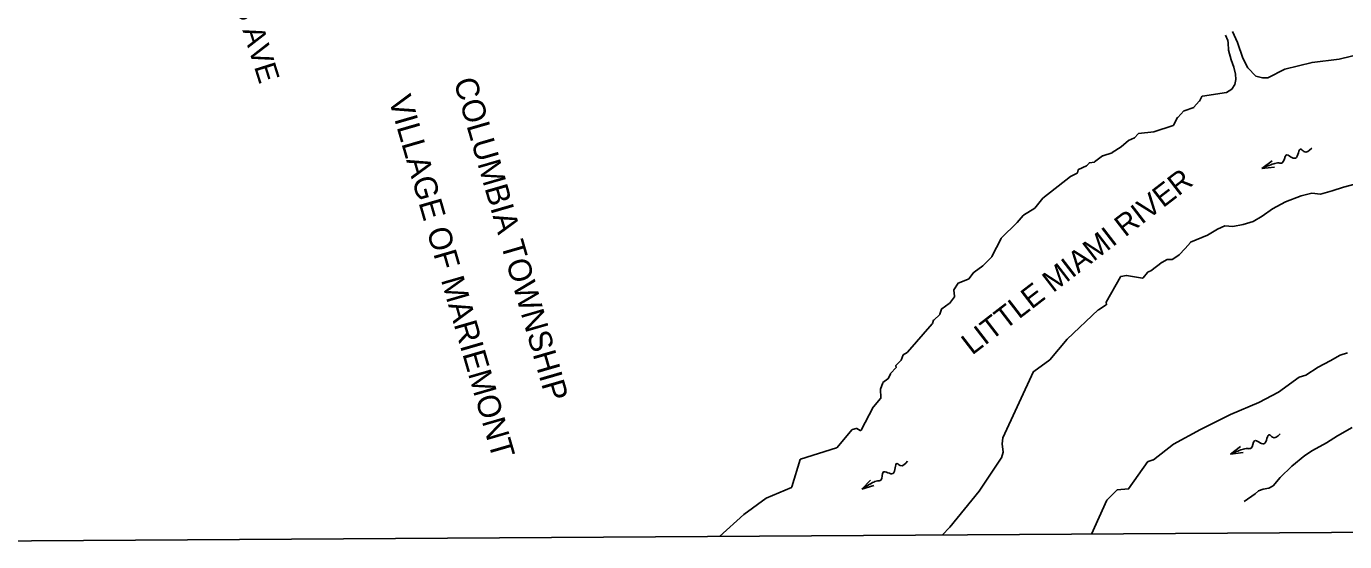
# Model space of a CAD drawing. Extents: x -9.2 to 34, y -2.2 to 22.
# Drawn here: x 7.47 to 16.05, y 5.65 to 9.01 of the extents above; entities that cross this region are included whole.
import ezdxf

# ---------------------------------------------------------------- set-up
doc = ezdxf.new("R2010")
doc.units = 0
for name, color, linetype in [('DV_X_Section_VMS_Line', 7, 'Continuous'), ('DV_X_Text', 7, 'Continuous'), ('HY_X_Water_Edge', 7, 'Continuous'), ('RD_P_Text', 7, 'Continuous'), ('SV_X_Text', 7, 'Continuous')]:
    doc.layers.add(name, color=color, linetype=linetype)

msp = doc.modelspace()

# ---------------------------------------------------------------- linework, layer by layer
at = {"layer": 'DV_X_Section_VMS_Line'}
for p, q in [((15.5818, 8.1326), (15.5158, 8.0826)), ((15.5158, 8.0826), (15.598, 8.0928)), ((15.3768, 6.2724), (15.3107, 6.2225)), ((15.3107, 6.2225), (15.3929, 6.2327)), ((12.9661, 6.054), (12.9093, 5.9937)), ((12.9093, 5.9937), (12.9887, 6.0176))]:
    msp.add_line(p, q, dxfattribs=at)
for points in [[(15.5158, 8.0826), (15.5928, 8.1137), (15.6262, 8.1191), (15.6482, 8.1202), (15.6736, 8.1703), (15.7341, 8.1503), (15.7704, 8.2096), (15.7894, 8.1932), (15.84, 8.2144)], [(15.3107, 6.2225), (15.3878, 6.2535), (15.4211, 6.259), (15.4431, 6.2601), (15.4686, 6.3101), (15.529, 6.2902), (15.5654, 6.3495), (15.5843, 6.3331), (15.6349, 6.3543)], [(12.9093, 5.9937), (12.9801, 6.0372), (13.012, 6.0482), (13.0335, 6.053), (13.0503, 6.1066), (13.1132, 6.0971), (13.1391, 6.1616), (13.1605, 6.1486), (13.2069, 6.178)]]:
    msp.add_spline(points, degree=3, dxfattribs=at)
at = {"layer": 'DV_X_Text'}
msp.add_lwpolyline([(18.276, 14.0435), (16.0856, 17.0968), (11.7676, 16.7906), (8.4732, 17.5709), (6.9462, 17.3889), (5.7473, 14.0955), (6.8213, 5.653), (16.646, 5.7169), (18.9342, 6.8714), (27.3564, 6.7166), (27.1815, 13.8834)], close=True, dxfattribs=at)
at = {"layer": 'HY_X_Water_Edge'}
for p, q in [((15.1079, 8.5206), (15.0734, 8.4821)), ((15.1252, 8.5521), (15.1085, 8.5214)), ((15.2847, 8.5777), (15.1282, 8.5542)), ((14.9669, 8.4148), (14.9399, 8.3647)), ((15.0082, 8.4579), (14.9675, 8.4157)), ((15.0717, 8.481), (15.0098, 8.459)), ((14.9376, 8.3628), (14.8127, 8.3213)), ((14.709, 8.3087), (14.6868, 8.2833)), ((14.8119, 8.3211), (14.7117, 8.3101)), ((14.4781, 8.165), (14.4265, 8.1257)), ((14.5396, 8.1858), (14.4793, 8.1656)), ((14.3183, 8.0733), (14.3138, 8.0557)), ((14.3738, 8.1008), (14.3206, 8.076)), ((14.3903, 8.1183), (14.3751, 8.1017)), ((14.4246, 8.1249), (14.3927, 8.1196)), ((14.3117, 8.0531), (14.27, 8.0311)), ((14.0359, 7.8245), (13.9621, 7.7789)), ((13.921, 7.7309), (13.8186, 7.629)), ((13.9611, 7.778), (13.9212, 7.7312)), ((15.1624, 7.6493), (15.0517, 7.6022)), ((13.8178, 7.6279), (13.7578, 7.5097)), ((13.7571, 7.5087), (13.6989, 7.4488)), ((14.8672, 7.4726), (14.7926, 7.4161)), ((14.8951, 7.4889), (14.8676, 7.4729)), ((14.933, 7.4911), (14.897, 7.4894)), ((14.9769, 7.5203), (14.9352, 7.4918)), ((13.6397, 7.4074), (13.6101, 7.3659)), ((13.6983, 7.4482), (13.6407, 7.4084)), ((14.6326, 7.3866), (14.5987, 7.3805)), ((14.7391, 7.369), (14.634, 7.3866)), ((14.77, 7.4057), (14.7431, 7.3706)), ((14.7917, 7.4156), (14.7716, 7.4069)), ((14.5958, 7.3784), (14.501, 7.2121)), ((13.5126, 7.2482), (13.48, 7.2044)), ((13.5082, 7.2902), (13.5134, 7.2512)), ((13.4176, 7.1332), (13.3786, 7.0962)), ((13.4293, 7.1679), (13.4187, 7.135)), ((13.4791, 7.2035), (13.4309, 7.1701)), ((14.4503, 7.1629), (14.248, 6.9724)), ((14.5011, 7.1941), (14.451, 7.1634)), ((14.5005, 7.2091), (14.503, 7.1986)), ((13.3686, 7.0712), (13.207, 6.8861)), ((13.3776, 7.0947), (13.3694, 7.0725)), ((14.2477, 6.972), (14.1356, 6.8378)), ((13.1344, 6.7864), (13.0965, 6.7478)), ((13.1646, 6.8329), (13.1323, 6.8002)), ((13.1324, 6.7943), (13.1344, 6.7923)), ((14.1348, 6.8371), (14.0299, 6.7618)), ((13.0797, 6.7123), (13.0476, 6.6892)), ((13.0957, 6.7466), (13.081, 6.714)), ((14.0286, 6.7602), (13.8295, 6.3299)), ((13.0324, 6.6449), (13.0337, 6.5888)), ((13.046, 6.6871), (13.0326, 6.6463)), ((12.9845, 6.5292), (12.9051, 6.3787)), ((13.0327, 6.586), (12.9851, 6.5299)), ((15.1163, 6.384), (15.3112, 6.4819)), ((12.8476, 6.3826), (12.7474, 6.2649)), ((12.8738, 6.3894), (12.8499, 6.384)), ((12.8995, 6.377), (12.8767, 6.389)), ((14.9397, 6.2875), (15.1162, 6.3839)), ((13.8292, 6.3287), (13.8236, 6.2889)), ((13.8236, 6.2877), (13.8316, 6.2382)), ((14.8096, 6.1857), (14.9391, 6.2872)), ((12.508, 6.1872), (12.4547, 6.009)), ((12.7455, 6.2636), (12.5107, 6.19)), ((13.8185, 6.1967), (13.6741, 5.9814)), ((13.8315, 6.2363), (13.819, 6.1977)), ((14.7745, 6.1754), (14.8082, 6.1849)), ((12.2859, 5.936), (12.1425, 5.8304)), ((12.4524, 6.0064), (12.2868, 5.9365)), ((13.6738, 5.9811), (13.4831, 5.747)), ((14.5068, 5.9234), (14.5716, 5.9881)), ((14.4059, 5.7023), (14.506, 5.9222)), ((12.1422, 5.8302), (11.9839, 5.6866)), ((13.4828, 5.7467), (13.4322, 5.696))]:
    msp.add_line(p, q, dxfattribs=at)
for points in [[(15.2847, 8.5777), (15.3199, 8.5987), (15.3398, 8.6307), (15.3463, 8.6637), (15.3437, 8.6965), (15.3325, 8.7431), (15.3146, 8.7904), (15.299, 8.8533), (15.2956, 8.9016), (15.2945, 8.9167), (15.2796, 8.9512)], [(15.3238, 8.9747), (15.3567, 8.9027), (15.3912, 8.8009), (15.4247, 8.7378), (15.4754, 8.6847), (15.5189, 8.6742), (15.5547, 8.6743), (15.6647, 8.7293), (15.8422, 8.774), (16.0189, 8.7956), (16.1709, 8.8312)], [(14.6853, 8.2822), (14.6465, 8.2657), (14.5998, 8.2236), (14.5405, 8.1862)], [(14.2694, 8.0307), (14.089, 7.89), (14.0369, 7.8254)], [(16.121, 7.9808), (16.048, 7.9608), (15.9729, 7.937), (15.8985, 7.9166), (15.8417, 7.9223), (15.7709, 7.9061), (15.6688, 7.8649), (15.5854, 7.8205), (15.5165, 7.7731), (15.458, 7.7384), (15.3932, 7.7192), (15.3255, 7.706), (15.2749, 7.7097), (15.2258, 7.6877), (15.1624, 7.6493)], [(15.0502, 7.6012), (15.0162, 7.5628), (14.9777, 7.5209)], [(13.6083, 7.3644), (13.5369, 7.3363), (13.5088, 7.293)], [(13.206, 6.8853), (13.1789, 6.8695), (13.1655, 6.8344)], [(15.3112, 6.4819), (15.4969, 6.5599), (15.6248, 6.6263), (15.7596, 6.7241), (15.8011, 6.7373), (15.8814, 6.79), (15.9605, 6.8314), (16.0247, 6.8674), (16.0731, 6.8815)], [(16.1028, 6.3964), (16.0089, 6.343), (15.9356, 6.2963), (15.8452, 6.2461), (15.7945, 6.213), (15.7111, 6.1437), (15.6349, 6.0696), (15.5895, 6.0168), (15.56, 6.0014), (15.5246, 5.9948), (15.4927, 5.9844), (15.471, 5.9648), (15.3999, 5.9149)], [(14.5741, 5.9893), (14.6478, 5.9958), (14.7722, 6.1738)]]:
    msp.add_lwpolyline(points, dxfattribs=at)
for centre, start, end in [((15.1048, 8.5233), 318.11682, 331.43588), ((15.1289, 8.5501), 98.5273, 151.43588), ((14.9705, 8.4128), 136.10277, 151.69686), ((15.0112, 8.4551), 109.54862, 136.10277), ((15.0703, 8.4849), 289.54862, 318.11682), ((14.9362, 8.3667), 288.38064, 331.69686), ((14.6836, 8.286), 293.01907, 318.85483), ((14.7121, 8.306), 96.25506, 138.85483), ((14.8114, 8.3252), 276.25506, 288.38064), ((14.4806, 8.1617), 108.47839, 127.2779), ((14.5383, 8.1897), 288.47839, 302.21372), ((14.3223, 8.0722), 114.92945, 165.63149), ((14.3721, 8.1046), 294.92945, 317.47691), ((14.3934, 8.1155), 99.38364, 137.47691), ((14.4239, 8.129), 279.38364, 307.2779), ((14.2719, 8.0274), 117.78576, 127.95966), ((14.3097, 8.0568), 297.78576, 345.63149), ((14.0337, 7.8281), 301.72008, 321.10314), ((13.918, 7.7339), 314.89315, 319.59886), ((13.9643, 7.7753), 121.72008, 139.59886), ((13.8215, 7.626), 134.89315, 153.06748), ((15.0533, 7.5984), 113.01907, 138.51125), ((13.7541, 7.5116), 315.86591, 333.06748), ((14.8697, 7.4693), 120.14862, 127.14756), ((14.8972, 7.4853), 92.6306, 120.14862), ((14.9328, 7.4952), 272.6306, 304.33609), ((14.9746, 7.5238), 304.33609, 317.30732), ((13.6431, 7.405), 124.65998, 144.57029), ((13.6959, 7.4517), 304.65998, 315.86591), ((14.6333, 7.3825), 80.48393, 100.24568), ((14.7733, 7.4031), 113.33057, 142.53559), ((14.7901, 7.4194), 293.33057, 307.14756), ((13.6067, 7.3683), 291.51067, 324.57029), ((14.5994, 7.3764), 100.24568, 150.30323), ((14.7398, 7.3731), 260.48393, 322.53559), ((13.5123, 7.2907), 147.03261, 187.65224), ((13.5093, 7.2507), 323.29155, 7.65224), ((13.4148, 7.1362), 313.46396, 342.27215), ((13.4333, 7.1667), 124.71575, 162.27215), ((13.4767, 7.2069), 304.71575, 323.29155), ((14.4532, 7.1598), 121.55524, 133.28167), ((14.5046, 7.2101), 150.30323, 193.1098), ((14.4989, 7.1977), 301.55524, 13.1098), ((13.3655, 7.0739), 318.87792, 339.67404), ((13.3815, 7.0932), 133.46396, 159.67404), ((14.2509, 6.9693), 133.28167, 140.11031), ((13.2039, 6.8889), 300.2051, 318.87792), ((13.1353, 6.7972), 135.47483, 225.47483), ((13.1315, 6.7893), 315.47483, 45.47483), ((13.1616, 6.8359), 315.47483, 339.11841), ((14.1324, 6.8405), 305.68051, 320.11031), ((13.0772, 6.7157), 305.70735, 335.86887), ((13.0995, 6.7449), 135.47483, 155.86887), ((14.0323, 6.7584), 125.68051, 155.175), ((13.0365, 6.645), 161.72873, 181.41691), ((13.05, 6.6858), 125.70735, 161.72873), ((12.9882, 6.5272), 139.59886, 152.1811), ((13.0296, 6.5887), 319.59886, 1.41691), ((12.8508, 6.3799), 102.65712, 139.59886), ((12.8747, 6.3853), 62.1811, 102.65712), ((12.9014, 6.3806), 242.1811, 332.1811), ((15.1182, 6.3802), 116.67105, 118.63514), ((13.8277, 6.2883), 171.99376, 189.2668), ((13.8333, 6.3281), 155.175, 171.99376), ((14.9417, 6.2839), 118.63514, 128.09681), ((12.512, 6.186), 107.40998, 163.36625), ((12.7442, 6.2676), 287.40998, 319.59886), ((13.815, 6.199), 326.14728, 341.98251), ((13.8275, 6.2376), 341.98251, 9.2668), ((14.8071, 6.1889), 285.81576, 308.09681), ((14.7757, 6.1714), 105.81576, 145.04102), ((12.2884, 5.9327), 112.86443, 126.36659), ((12.4507, 6.0102), 292.86443, 343.36625), ((13.6706, 5.9837), 320.82454, 326.14728), ((14.5745, 5.9852), 95.00407, 134.98662), ((14.5098, 5.9205), 134.98662, 155.52055), ((12.145, 5.8271), 126.36659, 132.20952), ((13.4799, 5.7496), 315.03773, 320.82454)]:
    msp.add_arc(centre, 0.00417, start, end, dxfattribs=at)

# ---------------------------------------------------------------- texts
at = {"layer": 'RD_P_Text'}
for s, rotation, p in [('POCAHONTAS AVE', 287.58058, (8.4631, 10.2836)), ('LITTLE MIAMI RIVER', 37.64774, (13.6281, 6.8637))]:
    msp.add_text(s, height=0.14, rotation=rotation, dxfattribs=at).set_placement(p)
at = {"layer": 'SV_X_Text'}
for s, p in [('COLUMBIA TOWNSHIP', (10.2502, 8.6521)), ('VILLAGE OF MARIEMONT', (9.8262, 8.5362))]:
    msp.add_text(s, height=0.15, rotation=286.15608, dxfattribs=at).set_placement(p)

doc.saveas('drawing.dxf')
